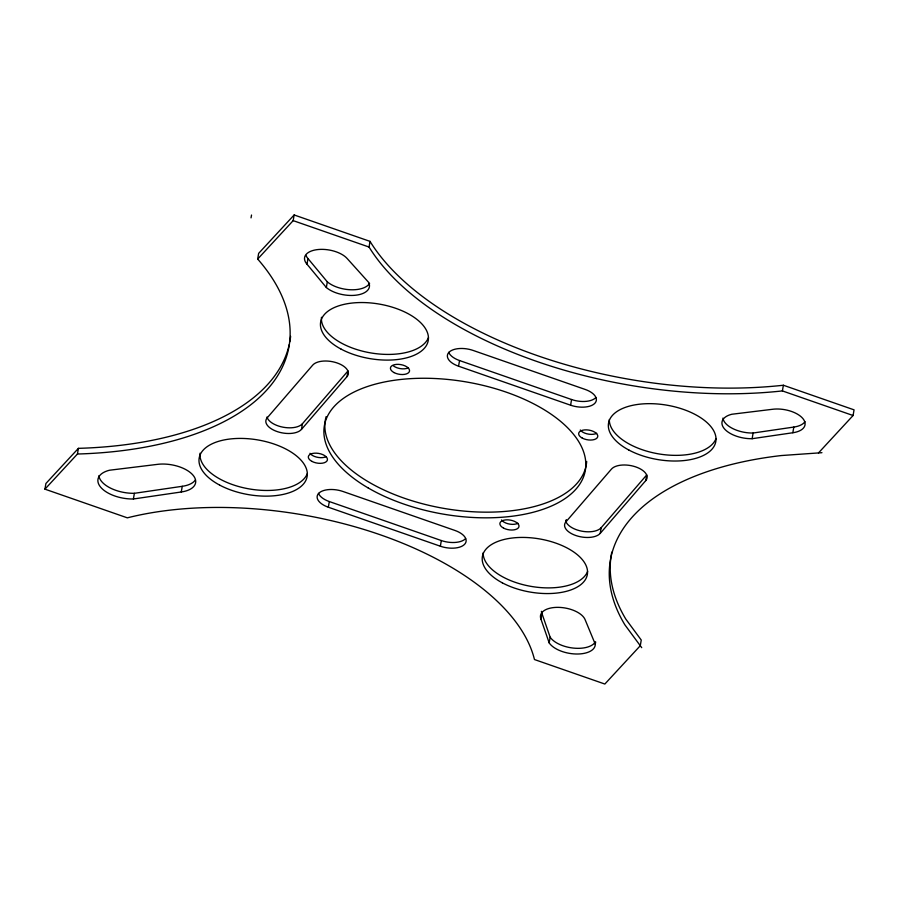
<?xml version="1.0" encoding="UTF-8"?>
<svg xmlns="http://www.w3.org/2000/svg" width="899" height="899" viewBox="0 0 899 899"><rect width="100%" height="100%" fill="white"/><g stroke="black" fill="none" stroke-linecap="round" stroke-linejoin="round"><path stroke-width="1.35" d="M611.803 552.143A300.862 152.482 9.7 0 0 625.828 619.13L641.245 640.043L640.279 645.718L604.847 684.038L534.467 659.54A260.227 131.883 9.7 0 0 127.332 517.835L44.95 489.157L45.916 483.482L78.415 448.343A300.862 152.482 9.7 0 0 289.231 344.575M44.95 489.157L77.438 454.017L78.415 448.343M133.4 498.99L181.283 491.978A26.88 13.62 9.7 0 0 192.779 474.897A26.88 13.62 9.7 0 0 156.977 464.423L109.543 470.222A28.319 14.35 9.7 0 0 100.621 487.146A28.319 14.35 9.7 0 0 133.4 498.99L134.367 493.315L182.25 486.303A26.88 13.62 9.7 0 0 195.42 479.931M181.283 491.978L182.25 486.303M77.438 454.017A300.862 152.482 9.7 0 0 257.676 259.047L258.642 253.372L294.153 214.962L370.017 241.37A307.256 155.718 9.7 0 0 783.366 385.244L854.05 409.843L853.084 415.518L818.483 452.939M257.676 259.047L293.175 220.637L294.153 214.962M307.008 264.216A22.846 11.575 9.7 0 1 316.785 249.686A22.846 11.575 9.7 0 1 347.216 258.586L368.624 282.365A24.071 12.204 9.7 0 1 355.982 295.187A24.071 12.204 9.7 0 1 326.337 287.523L307.008 264.216L307.975 258.541A22.846 11.575 9.7 0 1 305.986 255.406M301.468 429.396L302.446 423.721L348.003 370.927L347.025 376.602L301.468 429.396A18.699 9.473 9.7 0 1 277.398 431.655A18.699 9.473 9.7 0 1 267.16 417.9L312.717 365.118A18.699 9.473 9.7 0 1 336.788 362.848A18.699 9.473 9.7 0 1 347.025 376.602M326.337 287.523L327.315 281.859L307.975 258.541M853.084 415.518L782.4 390.919A307.256 155.718 9.7 0 1 369.051 247.045L370.017 241.37M328.337 507.227A18.699 9.473 9.7 0 1 318.617 493.427A18.699 9.473 9.7 0 1 342.912 491.461L454.939 530.455A18.699 9.473 9.7 0 1 464.648 544.255A18.699 9.473 9.7 0 1 440.364 546.221L328.337 507.227L329.304 501.552A18.699 9.473 9.7 0 1 318.482 493.349M458.569 366.208A18.699 9.473 9.7 0 1 448.859 352.408A18.699 9.473 9.7 0 1 473.144 350.441L585.17 389.436A18.699 9.473 9.7 0 1 594.891 403.235A18.699 9.473 9.7 0 1 570.595 405.202L458.569 366.208L459.535 360.544A18.699 9.473 9.7 0 1 448.725 352.329M440.364 546.221L441.33 540.546A18.699 9.473 9.7 0 0 465.626 538.58M570.595 405.202L571.573 399.527A18.699 9.473 9.7 0 0 595.857 397.56M595.666 641.942L595.273 644.212A24.071 12.204 9.7 0 1 575.843 654A24.071 12.204 9.7 0 1 549.177 642.875L540.94 619.074L541.906 613.399A22.846 11.575 9.7 0 1 541.412 611.309M600.217 533.377L601.184 527.702L646.741 474.908L645.774 480.583L600.217 533.377A18.699 9.473 9.7 0 1 576.147 535.635A18.699 9.473 9.7 0 1 565.898 521.881L566.291 519.611M549.177 642.875L550.154 637.2L541.906 613.399M752.137 438.701L792.828 432.745A22.846 11.575 9.7 0 0 802.605 418.226A22.846 11.575 9.7 0 0 772.174 409.326L731.853 414.248A24.071 12.204 9.7 0 0 724.268 428.643A24.071 12.204 9.7 0 0 752.137 438.701L753.104 433.026L793.806 427.07A22.846 11.575 9.7 0 0 804.998 421.653M782.4 390.919L783.366 385.244M792.828 432.745L793.806 427.07M251.035 217.873L251.529 215.03M565.898 521.881L611.455 469.098A18.699 9.473 9.7 0 1 635.526 466.828A18.699 9.473 9.7 0 1 645.774 480.583M821.944 452.691L781.332 455.546A300.862 152.482 9.7 0 0 624.861 624.805L641.717 647.662M293.175 220.637L369.051 247.045M459.535 360.544L571.573 399.527M329.304 501.552L441.33 540.546M595.273 644.212L585.125 619.703A22.846 11.575 9.7 0 0 558.257 607.353A22.846 11.575 9.7 0 0 540.94 619.074M290.624 336.338A300.862 152.482 9.7 0 1 289.793 341.856M586.699 461.445A132.378 67.088 9.7 0 1 444.275 508.463A132.378 67.088 9.7 0 1 326.112 416.63M307.357 473.515A54.749 27.745 9.7 0 1 247.573 488.618A54.749 27.745 9.7 0 1 200.039 453.208M587.609 571.404A53.255 26.992 9.7 0 1 530.601 586.305A53.255 26.992 9.7 0 1 483.156 552.84M716.065 438.51A54.423 27.577 9.7 0 1 657.81 453.737A54.423 27.577 9.7 0 1 609.32 419.541M428.475 337.53A54.581 27.667 9.7 0 1 368.871 352.577A54.581 27.667 9.7 0 1 321.482 317.28M601.184 527.702A18.699 9.473 9.7 0 1 581.788 531.174A18.699 9.473 9.7 0 1 565.707 520.982M302.446 423.721A18.699 9.473 9.7 0 1 283.05 427.194A18.699 9.473 9.7 0 1 266.969 417.001M134.367 493.315A28.319 14.35 9.7 0 1 98.89 475.728M326.371 456.591A9.687 4.911 9.7 0 1 309.953 453.298M517.948 523.274A9.687 4.911 9.7 0 1 501.518 519.97M596.711 433.296A9.687 4.911 9.7 0 1 580.293 430.003M408.483 367.781A9.687 4.911 9.7 0 1 393.29 365.769M753.104 433.026A24.071 12.204 9.7 0 1 722.942 418.08M369.601 283.297A24.071 12.204 9.7 0 1 350.824 289.77A24.071 12.204 9.7 0 1 327.315 281.859M595.183 642.167A24.071 12.204 9.7 0 1 573.157 648.067A24.071 12.204 9.7 0 1 550.154 637.2M368.242 487.988A132.378 67.088 9.7 0 0 583.237 477.65A132.378 67.088 9.7 0 0 413.068 378.513A132.378 67.088 9.7 0 0 368.242 487.988M219.648 485.089A54.749 27.745 9.7 0 0 306.773 478.043A54.749 27.745 9.7 0 0 233.032 438.701A54.749 27.745 9.7 0 0 219.648 485.089M502.283 582.822A53.255 26.992 9.7 0 0 587.013 575.967A53.255 26.992 9.7 0 0 515.296 537.703A53.255 26.992 9.7 0 0 502.283 582.822M628.884 450.051A54.423 27.577 9.7 0 0 715.469 443.038A54.423 27.577 9.7 0 0 642.189 403.943A54.423 27.577 9.7 0 0 628.884 450.051M341.036 349.082A54.581 27.667 9.7 0 0 427.89 342.058A54.581 27.667 9.7 0 0 354.375 302.828A54.581 27.667 9.7 0 0 341.036 349.082M311.953 461.401A9.687 4.911 9.7 0 0 327.36 460.153A9.687 4.911 9.7 0 0 314.313 453.197A9.687 4.911 9.7 0 0 311.953 461.401M503.519 528.084A9.687 4.911 9.7 0 0 518.925 526.836A9.687 4.911 9.7 0 0 505.89 519.88A9.687 4.911 9.7 0 0 503.519 528.084M582.294 438.105A9.687 4.911 9.7 0 0 597.7 436.858A9.687 4.911 9.7 0 0 584.665 429.902A9.687 4.911 9.7 0 0 582.294 438.105M394.065 372.591A9.687 4.911 9.7 0 0 409.461 371.343A9.687 4.911 9.7 0 0 396.425 364.387A9.687 4.911 9.7 0 0 394.065 372.591"/></g></svg>
